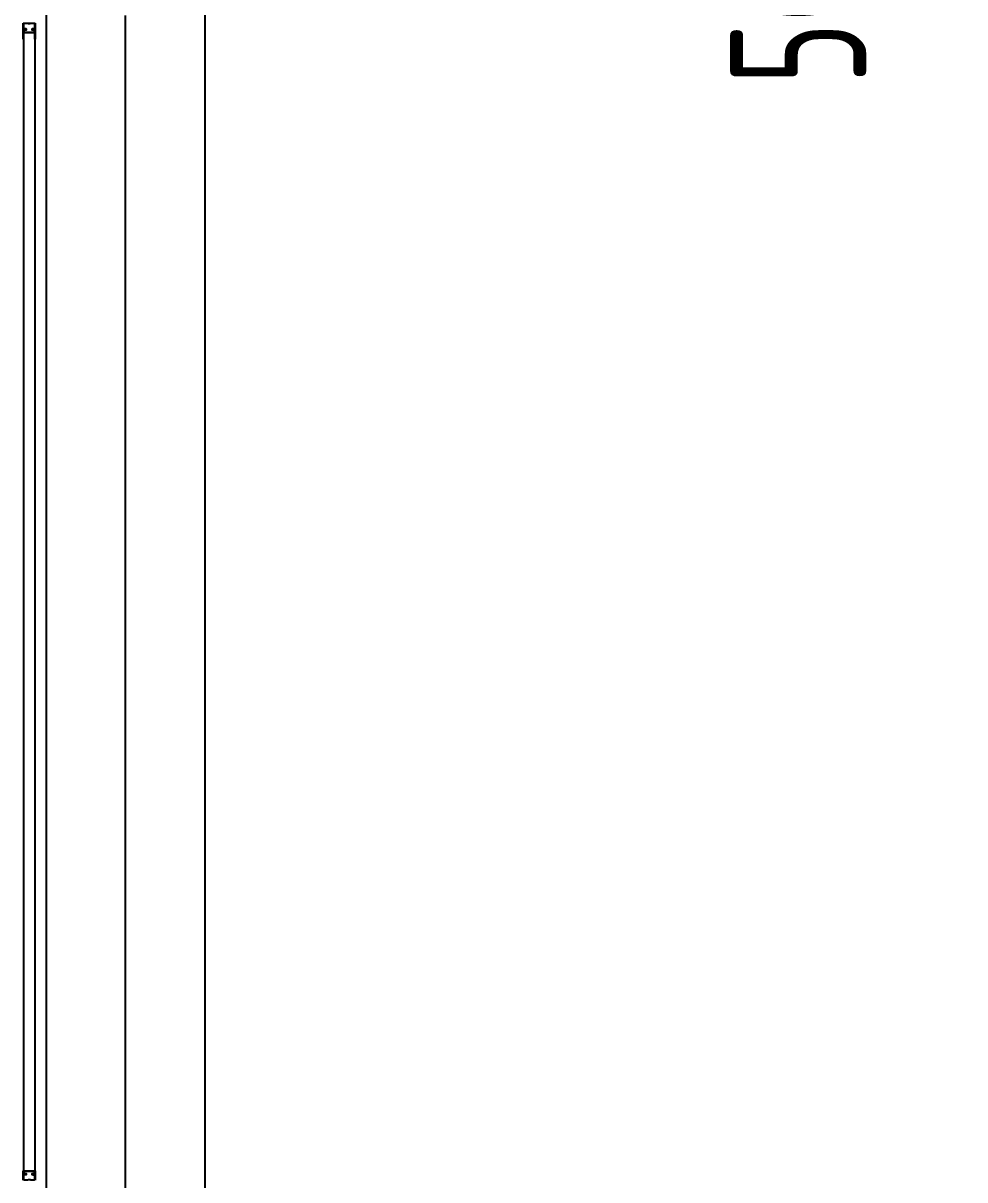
# Model space of a CAD drawing. Header units: millimetres. Extents: x -32710 to 654186, y -254124 to 420220.
# Drawn here: x 221948 to 226101, y 385951 to 391050 of the extents above; entities that cross this region are included whole.
import ezdxf

# ---------------------------------------------------------------- set-up
doc = ezdxf.new("R2010")
doc.units = ezdxf.units.MM
doc.header["$LTSCALE"] = 1000
doc.linetypes.add('TPH12-SEC-@E$0$CENTERK5', pattern=[6.916, 6.667, -0.083, 0.083, -0.083])
for name, color, linetype in [('partition-S', 3, 'Continuous'), ('TPH12-SEC-@E$0$H-SIN', 252, 'TPH12-SEC-@E$0$CENTERK5'), ('TPH12-SEC-@E$0$SIN-M', 252, 'Continuous'), ('TPH12-SEC-@E$0$STEEL3', 252, 'Continuous')]:
    doc.layers.add(name, color=color, linetype=linetype)
doc.styles.add('TPH12-SEC-@E$0$dim-txt', font='isocp.shx', dxfattribs={"width": 0.7, "bigfont": 'chineset.shx'})
doc.dimstyles.new('TPH12-SEC-@E$0$ARCH-dim-2000', dxfattribs={"dimscale": 2000, "dimtxt": 0.3, "dimasz": 0.1, "dimexe": 0.1, "dimexo": 0.1, "dimgap": 0.05, "dimtad": 1, "dimdec": 0, "dimrnd": 0.1, "dimdsep": 46, "dimlunit": 6, "dimtxsty": 'TPH12-SEC-@E$0$dim-txt', "dimblk": 'TPH12-SEC-@E$0$_Dot', "dimblk1": 'TPH12-SEC-@E$0$_Origin', "dimblk2": 'TPH12-SEC-@E$0$_Origin', "dimcen": 2, "dimclrd": 256, "dimclre": 256, "dimclrt": 256, "dimadec": 0, "dimazin": 0, "dimtfac": 1, "dimtdec": 1, "dimtix": 1, "dimtmove": 2, "dimatfit": 3, "dimldrblk": 'TPH12-SEC-@E$0$_Origin', "dimfxl": 1, "dimtvp": 1, "dimtolj": 1, "dimarcsym": 0})

# ---------------------------------------------------------------- blocks, each defined once
blk = doc.blocks.new('TPH12-SEC-@E$0$_Dot')
at = {"color": 0, "linetype": 'ByBlock', "lineweight": -2}
blk.add_line((-0.5, 0), (-1, 0), dxfattribs=at)
at = {"color": 0, "linetype": 'ByBlock', "const_width": 0.5}
blk.add_lwpolyline([(-0.25, 0, 1), (0.25, 0, 1)], format="xyb", close=True, dxfattribs=at)
blk = doc.blocks.new('*D2632')
at = {"layer": 'DEFPOINTS', "color": 0, "transparency": 16777216}
for p in [(226000.8, 392725), (226000.8, 392725), (226000.8, 392225)]:
    blk.add_point(p, dxfattribs=at)
at = {"layer": 'TPH12-SEC-@E$0$SIN-M', "lineweight": -2, "transparency": 16777216}
for p, q in [((226000.8, 392925), (226000.8, 393125)), ((226000.8, 392225), (226000.8, 392725)), ((226000.8, 392025), (226000.8, 391825))]:
    blk.add_line(p, q, dxfattribs=at)
at = {"layer": 'TPH12-SEC-@E$0$SIN-M', "lineweight": -2, "transparency": 16777216, "xscale": 200, "yscale": 200, "zscale": 200}
for p, rotation in [((226000.8, 392725), 270), ((226000.8, 392225), 90)]:
    blk.add_blockref('TPH12-SEC-@E$0$_Dot', p, dxfattribs=dict(at, rotation=rotation))
at = {"layer": 'TPH12-SEC-@E$0$SIN-M', "transparency": 16777216, "insert": (225365.6, 391175.5), "char_height": 600, "attachment_point": 5, "rotation": 90, "style": 'TPH12-SEC-@E$0$dim-txt'}
blk.add_mtext('\\A1;500', dxfattribs=at)
blk = doc.blocks.new('TPH12-SEC-@E$0$_Origin')
at = {"color": 0, "linetype": 'ByBlock', "lineweight": -2}
blk.add_line((0, 0), (-1, 0), dxfattribs=at)
blk.add_circle((0, 0), 0.5, dxfattribs=at)
blk = doc.blocks.new('TPH12-SEC-@E')
at = {"layer": 'TPH12-SEC-@E$0$H-SIN'}
blk.add_line((222400, 377500), (222400, 414000), dxfattribs=at)
at = {"layer": 'TPH12-SEC-@E$0$STEEL3'}
for p, q in [((222050, 393725), (222050, 385050)), ((222750, 393725), (222750, 385050))]:
    blk.add_line(p, q, dxfattribs=at)
at = {"layer": 'TPH12-SEC-@E$0$SIN-M'}
dim = blk.add_linear_dim(base=(226000.8, 392725), p1=(226000.8, 392225), p2=(226000.8, 392725), angle=90, dimstyle='TPH12-SEC-@E$0$ARCH-dim-2000', dxfattribs=at)
dim.commit()
dim.dimension.update_dxf_attribs({"geometry": '*D2632', "text_midpoint": (225365.6, 391175.5), "dimtype": 129})

msp = doc.modelspace()

# ---------------------------------------------------------------- linework, layer by layer
at = {"layer": 'partition-S'}
for p, q in [((221948.49984, 390979.97927, 0), (221948.49984, 391049.97927, 0)), ((221948.49984, 391049.97927, 0), (221974.69984, 391049.97927, 0)), ((221949.99619, 391023.19999, 0), (221949.99612, 385974.79999, 0)), ((221951.49984, 391048.47927, 0), (221949.99984, 391046.97927, 0)), ((221949.99984, 391046.97927, 0), (221949.99984, 390989.97927, 0)), ((221950.59605, 391023.30822, 0), (221950.598, 385974.79999, 0)), ((221951.06521, 391019.09407, 0), (221951.06521, 391010.1192, 0)), ((221968.99984, 391048.47927, 0), (221951.49984, 391048.47927, 0)), ((221958.9982, 391024.97927, 0), (221951.7982, 391024.97927, 0)), ((221958.9982, 391024.37927, 0), (221951.7982, 391024.37927, 0)), ((221951.86298, 391010.1192, 0), (221951.86298, 391019.09407, 0)), ((221962.23394, 391020.58988, 0), (221952.56102, 391020.58988, 0)), ((221952.56102, 391019.79211, 0), (221962.23394, 391019.79211, 0)), ((221962.23394, 391024.37927, 0), (221956.05125, 391024.37927, 0)), ((221956.05125, 391024.37927, 0), (221956.05125, 391023.5815, 0)), ((221956.05125, 391023.5815, 0), (221962.23394, 391023.5815, 0)), ((221958.9982, 391024.97927, 0), (221958.9982, 391024.37927, 0)), ((221963.23115, 391022.58429, 0), (221963.23115, 391021.58709, 0)), ((221964.02891, 391021.58709, 0), (221964.02891, 391022.58429, 0)), ((221969.99984, 391047.47927, 0), (221968.99984, 391048.47927, 0)), ((221974.69984, 391047.47927, 0), (221969.99984, 391047.47927, 0)), ((221974.69984, 391049.97927, 0), (221974.99984, 391049.67927, 0)), ((221974.99984, 391047.77927, 0), (221974.69984, 391047.47927, 0)), ((221974.99984, 391049.67927, 0), (221975.29984, 391049.97927, 0)), ((221975.29984, 391047.47927, 0), (221974.99984, 391047.77927, 0)), ((221975.29984, 391049.97927, 0), (222001.49984, 391049.97927, 0)), ((221979.99984, 391047.47927, 0), (221975.29984, 391047.47927, 0)), ((221980.99984, 391048.47927, 0), (221979.99984, 391047.47927, 0)), ((221998.49984, 391048.47927, 0), (221980.99984, 391048.47927, 0)), ((221985.96748, 391022.58429, 0), (221985.96748, 391021.58709, 0)), ((221986.76525, 391021.58709, 0), (221986.76525, 391022.58429, 0)), ((221993.94515, 391024.37927, 0), (221987.76246, 391024.37927, 0)), ((221987.76246, 391023.5815, 0), (221993.94515, 391023.5815, 0)), ((221997.43537, 391020.58988, 0), (221987.76246, 391020.58988, 0)), ((221987.76246, 391019.79211, 0), (221997.43537, 391019.79211, 0)), ((221990.9982, 391024.97927, 0), (221998.21232, 391024.97927, 0)), ((221990.9982, 391024.97927, 0), (221990.9982, 391024.37927, 0)), ((221990.9982, 391024.37927, 0), (221998.1982, 391024.37927, 0)), ((221993.94515, 391023.5815, 0), (221993.94515, 391024.37927, 0)), ((221998.13342, 391019.09407, 0), (221998.13342, 391010.1192, 0)), ((221999.99984, 391046.97927, 0), (221998.49984, 391048.47927, 0)), ((221998.93119, 391010.1192, 0), (221998.93119, 391019.09407, 0)), ((221999.99805, 391023.2875, 0), (222000.00001, 385974.77927, 0)), ((221999.99984, 390989.97927, 0), (221999.99984, 391046.97927, 0)), ((222001.49984, 391049.97927, 0), (222001.49984, 390979.97927, 0)), ((221949.99984, 390979.97927, 0), (221948.49984, 390979.97927, 0)), ((221949.99984, 390989.97927, 0), (221949.49984, 390981.17927, 0)), ((221949.49984, 390981.17927, 0), (221949.99984, 390981.17927, 0)), ((221949.99984, 390981.17927, 0), (221949.99984, 390979.97927, 0)), ((221997.43537, 391009.42115, 0), (221952.56102, 391009.42115, 0)), ((221952.56102, 391008.62339, 0), (221997.43537, 391008.62339, 0)), ((222000.49984, 390981.17927, 0), (221999.99984, 390989.97927, 0)), ((221999.99984, 390979.97927, 0), (221999.99984, 390981.17927, 0)), ((221999.99984, 390981.17927, 0), (222000.49984, 390981.17927, 0)), ((222001.49984, 390979.97927, 0), (221999.99984, 390979.97927, 0)), ((221948.24888, 385949.99999, 0), (221948.24888, 385989.99999, 0)), ((221948.24888, 385989.99999, 0), (221949.74888, 385989.99999, 0)), ((221949.74888, 385988.79999, 0), (221949.24888, 385988.79999, 0)), ((221949.24888, 385988.79999, 0), (221949.74888, 385979.99999, 0)), ((221949.74888, 385989.99999, 0), (221949.74888, 385988.79999, 0)), ((221949.74888, 385979.99999, 0), (221949.74888, 385952.99999, 0)), ((221951.06501, 385978.88519, 0), (221951.06501, 385987.86006, 0)), ((221958.998, 385973.59999, 0), (221951.798, 385973.59999, 0)), ((221958.998, 385972.99999, 0), (221951.798, 385972.99999, 0)), ((221951.86278, 385987.86006, 0), (221951.86278, 385978.88519, 0)), ((221952.56082, 385989.35588, 0), (221997.43518, 385989.35588, 0)), ((221997.43518, 385988.55811, 0), (221952.56082, 385988.55811, 0)), ((221952.56082, 385978.18715, 0), (221962.23374, 385978.18715, 0)), ((221962.23374, 385977.38938, 0), (221952.56082, 385977.38938, 0)), ((221956.05105, 385973.59999, 0), (221956.05105, 385974.39776, 0)), ((221956.05105, 385974.39776, 0), (221962.23374, 385974.39776, 0)), ((221962.23374, 385973.59999, 0), (221956.05105, 385973.59999, 0)), ((221958.998, 385972.99999, 0), (221958.998, 385973.59999, 0)), ((221963.23095, 385975.39497, 0), (221963.23095, 385976.39217, 0)), ((221964.02871, 385976.39217, 0), (221964.02871, 385975.39497, 0)), ((221985.96729, 385975.39497, 0), (221985.96729, 385976.39217, 0)), ((221986.76505, 385976.39217, 0), (221986.76505, 385975.39497, 0)), ((221987.76226, 385978.18715, 0), (221997.43518, 385978.18715, 0)), ((221997.43518, 385977.38938, 0), (221987.76226, 385977.38938, 0)), ((221987.76226, 385974.39776, 0), (221993.94495, 385974.39776, 0)), ((221993.94495, 385973.59999, 0), (221987.76226, 385973.59999, 0)), ((221990.998, 385973.59999, 0), (221998.198, 385973.59999, 0)), ((221990.998, 385972.99999, 0), (221990.998, 385973.59999, 0)), ((221990.998, 385972.99999, 0), (221998.21213, 385972.99999, 0)), ((221993.94495, 385974.39776, 0), (221993.94495, 385973.59999, 0)), ((221998.13322, 385978.88519, 0), (221998.13322, 385987.86006, 0)), ((221998.93099, 385987.86006, 0), (221998.93099, 385978.88519, 0)), ((222000.24888, 385988.79999, 0), (222000.24888, 385989.99999, 0)), ((222000.24888, 385989.99999, 0), (222001.74888, 385989.99999, 0)), ((222000.24888, 385979.99999, 0), (222000.74888, 385988.79999, 0)), ((222000.74888, 385988.79999, 0), (222000.24888, 385988.79999, 0)), ((222000.24888, 385952.99999, 0), (222000.24888, 385979.99999, 0)), ((222001.74888, 385989.99999, 0), (222001.74888, 385949.99999, 0)), ((221949.74888, 385952.99999, 0), (221951.24888, 385951.49999, 0)), ((221951.24888, 385951.49999, 0), (221968.49888, 385951.49999, 0)), ((221968.49888, 385951.49999, 0), (221969.99888, 385952.49999, 0)), ((221969.99888, 385952.49999, 0), (221974.49888, 385952.49999, 0)), ((221974.49888, 385952.49999, 0), (221974.99888, 385952.19999, 0)), ((221974.99888, 385952.19999, 0), (221975.49888, 385952.49999, 0)), ((221975.49888, 385952.49999, 0), (221979.99888, 385952.49999, 0)), ((221979.99888, 385952.49999, 0), (221981.49888, 385951.49999, 0)), ((221981.49888, 385951.49999, 0), (221998.74888, 385951.49999, 0)), ((221998.74888, 385951.49999, 0), (222000.24888, 385952.99999, 0))]:
    msp.add_line(p, q, dxfattribs=at)
for centre, radius, start, end in [((221951.79907, 391023.17927, 0), 1.8, 89.99999893, 179.99999893), ((221951.7982, 391023.17927, 0), 1.2, 89.99999893, 179.99999893), ((221952.56102, 391019.09407, 0), 1.49581, 90, 180), ((221952.56102, 391010.1192, 0), 1.49581, 180, 270), ((221952.56102, 391019.09407, 0), 0.69805, 90, 180), ((221952.56102, 391010.1192, 0), 0.69805, 180, 270), ((221962.23394, 391022.58429, 0), 1.79497, 0, 90), ((221962.23394, 391022.58429, 0), 0.99721, 0, 90), ((221962.23394, 391021.58709, 0), 1.79497, 270, 0), ((221962.23394, 391021.58709, 0), 0.99721, 270, 0), ((221987.76246, 391022.58429, 0), 1.79497, 90, 180), ((221987.76246, 391021.58709, 0), 1.79497, 180, 270), ((221987.76246, 391022.58429, 0), 0.99721, 90, 180), ((221987.76246, 391021.58709, 0), 0.99721, 180, 270), ((221997.43537, 391019.09407, 0), 1.49581, 0, 90), ((221997.43537, 391019.09407, 0), 0.69805, 360, 90), ((221997.43537, 391010.1192, 0), 0.69805, 270, 0), ((221997.43537, 391010.1192, 0), 1.49581, 270, 0), ((221998.1982, 391023.17927, 0), 1.2, 0.00000107, 90.00000107), ((221998.22091, 391023.19999, 0), 1.7793, 359.33265252, 90.27642072), ((221951.79888, 385974.79999, 0), 1.8, 180.00000107, 270.00000107), ((221951.798, 385974.79999, 0), 1.2, 180.00000107, 270.00000107), ((221952.56082, 385987.86006, 0), 1.49581, 90, 180), ((221952.56082, 385978.88519, 0), 1.49581, 180, 270), ((221952.56082, 385987.86006, 0), 0.69805, 90, 180), ((221952.56082, 385978.88519, 0), 0.69805, 180, 270), ((221962.23374, 385976.39217, 0), 1.79497, 0, 90), ((221962.23374, 385976.39217, 0), 0.99721, 0, 90), ((221962.23374, 385975.39497, 0), 1.79497, 270, 0), ((221962.23374, 385975.39497, 0), 0.99721, 270, 0), ((221987.76226, 385976.39217, 0), 1.79497, 90, 180), ((221987.76226, 385975.39497, 0), 1.79497, 180, 270), ((221987.76226, 385976.39217, 0), 0.99721, 90, 180), ((221987.76226, 385975.39497, 0), 0.99721, 180, 270), ((221997.43518, 385987.86006, 0), 1.49581, 0, 90), ((221997.43518, 385987.86006, 0), 0.69805, 360, 90), ((221997.43518, 385978.88519, 0), 0.69805, 270, 0), ((221997.43518, 385978.88519, 0), 1.49581, 270, 0), ((221998.198, 385974.79999, 0), 1.2, 269.99999893, 359.99999893), ((221998.22071, 385974.77927, 0), 1.7793, 269.72357928, 0.66734748)]:
    msp.add_arc(centre, radius, start, end, dxfattribs=at)

# ---------------------------------------------------------------- block references
msp.add_blockref('TPH12-SEC-@E', (0, 0))

doc.saveas('drawing.dxf')
